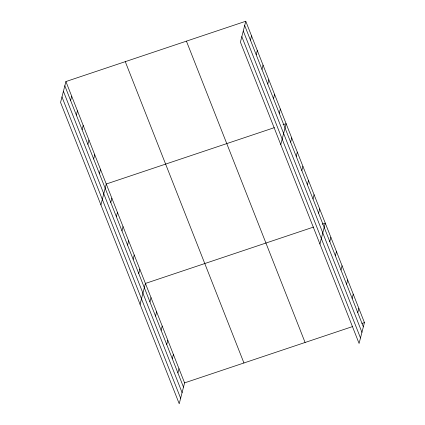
<?xml version="1.0" encoding="UTF-8"?>
<svg xmlns="http://www.w3.org/2000/svg" width="425" height="425" viewBox="0 0 425 425"><rect width="100%" height="100%" fill="white"/><g stroke="black" fill="none" stroke-linecap="round" stroke-linejoin="round"><path stroke-width="0.64" d="M65.918 81.552L60.562 102.425L179.222 403.75L184.583 382.877L65.918 81.552L245.778 21.25L364.438 322.575L359.082 343.448L240.417 42.123L245.778 21.25M70.593 100.438L71.682 96.188M76.357 115.074L77.446 110.824M82.121 129.71L83.21 125.46M87.885 144.346L88.974 140.096M93.649 158.982L94.738 154.732M99.413 173.618L100.502 169.368M100.906 204.877L106.266 184.004L274.375 127.638M110.771 202.459L111.86 198.209M116.365 216.66L117.454 212.415M121.959 230.865L123.048 226.621M127.553 245.071L128.642 240.826M133.147 259.277L134.236 255.032M138.741 273.482L139.83 269.238M140.064 304.311L145.424 283.443L313.533 227.077M149.929 301.893L151.018 297.643M155.523 316.099L156.613 311.849M161.117 330.305L162.207 326.055M166.712 344.51L167.801 340.26M250.447 40.136L251.542 35.886M172.306 358.716L173.395 354.466M256.211 54.772L257.306 50.522M177.9 372.922L178.989 368.672M261.975 69.408L263.064 65.158M267.739 84.044L268.828 79.794M273.503 98.68L274.592 94.43M279.267 113.316L280.357 109.066M280.76 144.574L286.121 123.702L283.029 124.738M290.626 142.157L291.715 137.907M296.22 156.363L297.309 152.113M301.814 170.568L302.903 166.318M307.408 184.774L308.497 180.524M313.002 198.974L314.091 194.73M318.596 213.18L319.685 208.935M319.919 244.008L325.279 223.141L322.187 224.177M329.784 241.591L330.873 237.347M335.378 255.797L336.467 251.552M340.972 270.002L342.061 265.758M346.566 284.208L347.655 279.958M352.16 298.414L353.249 294.164M357.754 312.619L358.843 308.369M184.583 382.877L352.692 326.517M361.967 323.404L364.438 322.575M244.683 25.5L363.348 326.825M243.275 30.983L361.941 332.313M241.825 36.635L360.49 337.965M186.426 41.151L305.086 342.476M125.274 61.652L243.934 362.977M64.828 85.802L183.494 387.127M63.421 91.285L182.086 392.615M61.97 96.937L180.63 398.262"/></g></svg>
